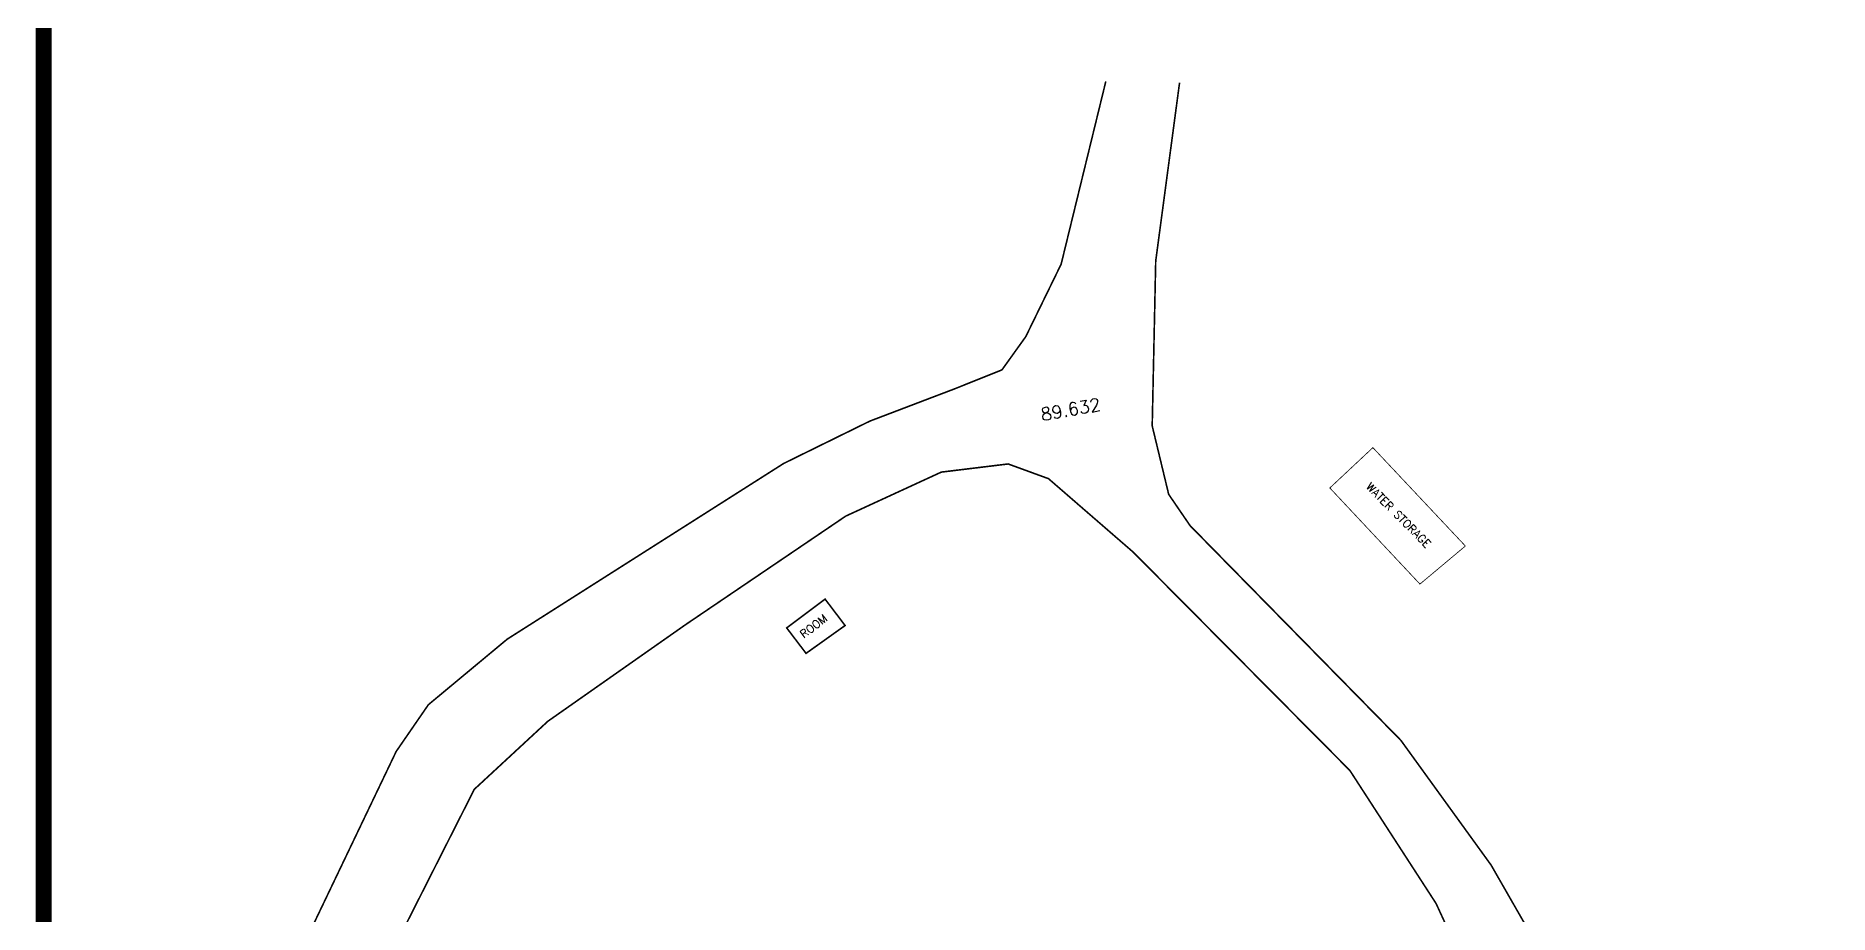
# Model space of a CAD drawing. Header units: inches. Extents: x 350994 to 353538, y 1581369 to 1583842.
# Drawn here: x 350994.1 to 351106.2, y 1583042.9 to 1583097.8 of the extents above; entities that cross this region are included whole.
import ezdxf
from ezdxf.enums import TextEntityAlignment as Align

# ---------------------------------------------------------------- set-up
doc = ezdxf.new("R2010")
doc.units = ezdxf.units.IN
doc.header["$MEASUREMENT"] = 0
doc.linetypes.add('1', pattern=[0])
for name, color, linetype in [('BOUNDARY', 5, 'Continuous'), ('BULDING', 5, '1'), ('LEVELS', 184, 'Continuous'), ("ROAD'S", 1, '1')]:
    doc.layers.add(name, color=color, linetype=linetype)
doc.styles.add('ROMANS', font='ROMANS.shx')

msp = doc.modelspace()

# ---------------------------------------------------------------- linework, layer by layer
at = {"color": 0, "lineweight": 5, "const_width": 1}
msp.add_lwpolyline([(350994.63, 1583841.36), (352314.93, 1583841.36), (352314.93, 1582805.62), (350994.63, 1582805.62)], close=True, dxfattribs=at)
at = {"layer": 'BOUNDARY', "lineweight": 5}
for points, const_width in [([(351074.99, 1583069.53), (351077.68, 1583072.05), (351083.46, 1583065.9), (351080.62, 1583063.52), (351074.99, 1583069.53)], 0.049), ([(351043.45, 1583062.58), (351041.05, 1583060.78), (351042.26, 1583059.19), (351044.7, 1583060.93), (351043.45, 1583062.58)], 0.1)]:
    msp.add_lwpolyline(points, dxfattribs=dict(at, const_width=const_width))
at = {"layer": "ROAD'S", "lineweight": 5, "const_width": 0.1}
for points in [[(351060.99, 1583094.94), (351058.2, 1583083.52), (351055.99, 1583078.99), (351054.5, 1583076.91), (351051.58, 1583075.74), (351046.25, 1583073.71), (351040.86, 1583071.06), (351023.59, 1583060.08), (351018.66, 1583055.98), (351016.65, 1583053.06), (351009.57, 1583038.26), (351000.68, 1583017.03)], [(351066.26, 1583067.17), (351064.92, 1583069.13), (351063.89, 1583073.41), (351064.11, 1583083.72), (351065.6, 1583094.87)], [(351062.7, 1583065.52), (351057.41, 1583070.11), (351054.89, 1583071.03), (351050.71, 1583070.52), (351044.74, 1583067.77), (351034.71, 1583060.97), (351026.12, 1583054.94), (351021.53, 1583050.69), (351016.78, 1583041.3), (351011.21, 1583026.61), (351006.01, 1583013.82)], [(351066.26, 1583067.17), (351079.43, 1583053.75), (351085.07, 1583045.95), (351087.7, 1583041.36), (351089.49, 1583033.95), (351089.77, 1583025.18), (351089.68, 1583020.47), (351090.14, 1583016.87), (351091.25, 1583013.64), (351093.69, 1583010.16)], [(351039.84, 1582946.85), (351036.76, 1582950.99), (351035.28, 1582957.03), (351035.52, 1582966.93), (351038.63, 1582985.13), (351042.13, 1583003.85), (351046.52, 1583012.94), (351050.04, 1583016.35), (351051.45, 1583017.03), (351061.1, 1583019.93), (351073.78, 1583018.34), (351075.81, 1583019.02), (351078.77, 1583020.1), (351079.27, 1583020.7), (351082.55, 1583023.09), (351084.92, 1583027.87), (351085.16, 1583034.09), (351084, 1583038.4), (351081.63, 1583043.55), (351076.24, 1583051.87), (351062.7, 1583065.52)]]:
    msp.add_lwpolyline(points, dxfattribs=at)

# ---------------------------------------------------------------- texts
at = {"layer": 'BULDING', "color": 0, "linetype": 'Continuous', "lineweight": 9, "style": 'ROMANS'}
for s, rotation, p in [('WATER STORAGE', 314.7953, (351079.28, 1583067.83, 135.89)), ('ROOM', 37.45, (351042.73, 1583060.89, 135.89))]:
    msp.add_text(s, height=0.5, rotation=rotation, dxfattribs=at).set_placement(p, align=Align.MIDDLE_CENTER)
at = {"layer": 'LEVELS', "lineweight": 9, "style": 'ROMANS'}
msp.add_text('89.632', height=0.8, rotation=10.2158, dxfattribs=at).set_placement((351058.79, 1583074.44, -28.33), align=Align.MIDDLE_CENTER)

doc.saveas('drawing.dxf')
